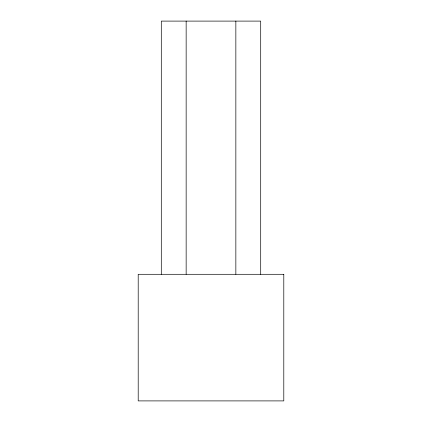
<?xml version="1.0" encoding="UTF-8"?>
<svg xmlns="http://www.w3.org/2000/svg" width="422" height="422" viewBox="0 0 422 422"><rect width="100%" height="100%" fill="white"/><g stroke="black" fill="none" stroke-linecap="round" stroke-linejoin="round"><path stroke-width="0.63" d="M260.701 274.3L260.701 21.1L161.299 21.1L161.299 274.3M235.851 21.1L235.851 274.3M186.149 21.1L186.149 274.3M283.795 274.3L138.205 274.3L138.205 400.9L283.795 400.9L283.795 274.3"/></g></svg>
